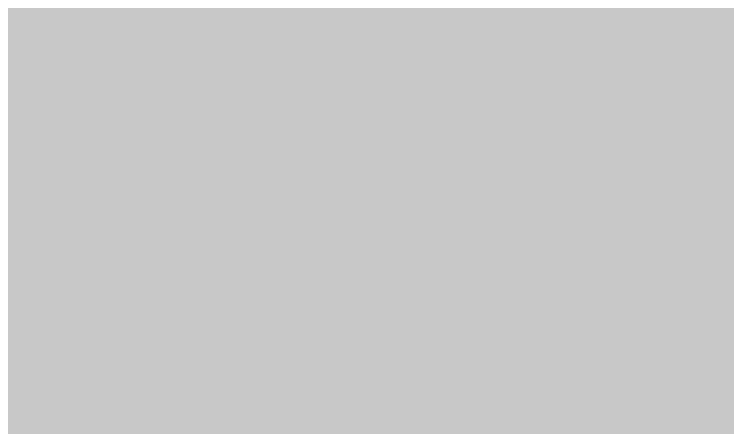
# Model space of a CAD drawing. Header units: inches. Extents: x 288635 to 693176, y 676945 to 1601077.
# Drawn here: x 501851.6 to 501998.3, y 1080639 to 1080724.1 of the extents above; entities that cross this region are included whole.
import ezdxf

# ---------------------------------------------------------------- set-up
doc = ezdxf.new("R2010")
doc.units = ezdxf.units.IN
doc.header["$MEASUREMENT"] = 0

msp = doc.modelspace()

# ---------------------------------------------------------------- hatches: boundary and pattern name
h = msp.add_hatch(color=256)
h.paths.add_polyline_path([(506013.0542, 1077636.3928), (506272.3464, 1077477.6425), (506489.3051, 1076974.9332), (506514.2992, 1076301.4313), (506396.8772, 1076106.2162), (506280.6187, 1075910.2706), (506127.7058, 1075656.989), (506041.8583, 1075534.3498), (505626.6814, 1075331.0148), (505547.3866, 1075292.1798), (504986.4688, 1075085.8044), (504483.7595, 1075032.8876), (503848.7582, 1075096.3877), (503564.8319, 1075169.1894), (503436.0074, 1075202.2213), (503070.8816, 1075371.555), (502822.1728, 1075546.1803), (502435.8804, 1075985.3895), (502203.0466, 1076551.599), (502118.3797, 1077049.0167), (502033.2252, 1077107.3054), (501800.3914, 1077266.0557), (501440.5573, 1077647.0564), (501246.1544, 1077879.6753), (500965.1456, 1078215.9252), (500821.4311, 1078387.8913), (500636.2224, 1078753.017), (500869.0562, 1078938.2257), (501284.1821, 1078482.7963), (501533.0674, 1078209.7474), (501959.1417, 1077742.3066), (502255.4756, 1077535.9312), (502498.8928, 1077451.2644), (502689.3931, 1077472.4311), (502874.6019, 1077546.5146), (503075.6856, 1077694.6815), (503192.1025, 1077832.2651), (503260.8943, 1077980.4321), (503266.186, 1078207.9742), (503218.5609, 1078361.4329), (503001.6021, 1078504.3082), (502715.8515, 1078647.1834), (502467.1427, 1078774.1837), (502181.3921, 1079001.7258), (501858.5998, 1079403.8933), (501699.8495, 1079769.019), (501662.8078, 1080208.2282), (501708.551, 1080666.047), (501937.4883, 1080823.5953), (501999.7555, 1080882.4032), (502272.4539, 1081139.9516), (502107.3086, 1080684.4792), (502001.4751, 1080282.3117), (502012.0585, 1080060.0613), (502080.8503, 1079769.019), (502218.4339, 1079488.5601), (502530.6428, 1079197.5179), (502779.3517, 1079065.2259), (503266.186, 1078864.1422), (503530.7698, 1078678.9335), (503684.2285, 1078451.3914), (503811.7164, 1077938.0184), (504303.8424, 1077853.3516), (504917.677, 1077800.4348), (505669.0952, 1077710.4763), (506013.0542, 1077636.3928)], flags=0)
h.paths.add_polyline_path([(503564.8359, 1077544.0897), (503393.1862, 1077377.1809), (503250.3109, 1077234.3056), (502927.5186, 1077096.722), (502562.8806, 1077038.4333), (502893.2626, 1076301.4273), (502975.6314, 1076117.6815), (503277.257, 1075842.5142), (503564.8359, 1075680.498), (503652.9661, 1075630.8472), (504108.0504, 1075546.1803), (504573.718, 1075525.0136), (505028.8022, 1075577.9304), (505409.803, 1075710.2223), (505617.7401, 1075861.1904), (505796.0954, 1075990.6812), (505990.9701, 1076301.4273), (505991.8875, 1076302.8902), (506044.8042, 1076551.599), (505960.1374, 1076895.558), (505859.5955, 1077117.8085), (505679.6785, 1077303.0172), (505309.2611, 1077435.3091), (504949.427, 1077461.7675), (504330.3008, 1077461.7675), (504033.9669, 1077498.8092), (503605.341, 1077583.4761), (503564.8359, 1077544.0897)], flags=0)

doc.saveas('drawing.dxf')
